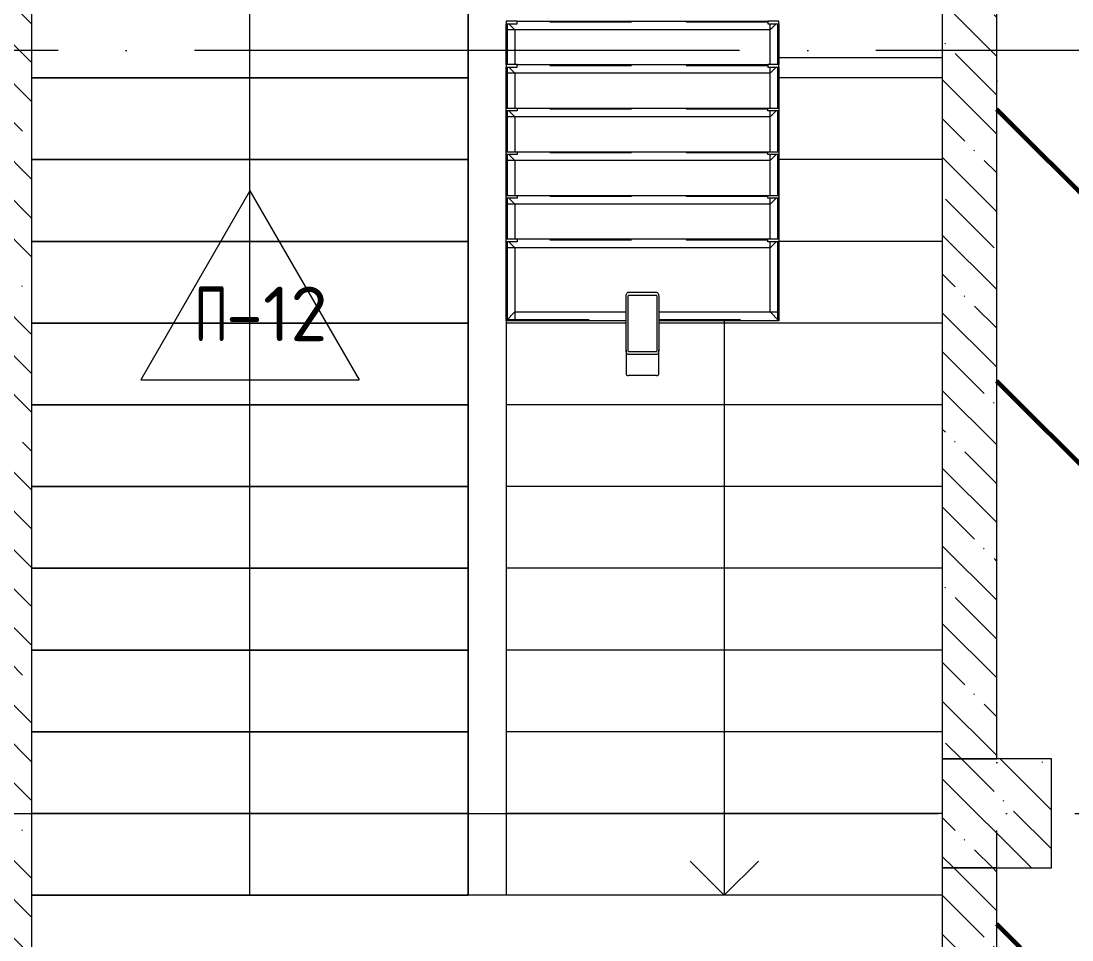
# Model space of a CAD drawing. Header units: millimetres. Extents: x -68946 to 288321, y -402657 to 324925.
# Drawn here: x 129373 to 133229, y -230695 to -227322 of the extents above; entities that cross this region are included whole.
import ezdxf

# ---------------------------------------------------------------- set-up
doc = ezdxf.new("R2010")
doc.units = ezdxf.units.MM
doc.linetypes.add('ADSK_Линия сетки', pattern=[2500, 2000, -250, 0, -250])
doc.linetypes.add('ADSK_Невидимые', pattern=[500, 300, -200])
for name, color, linetype, lineweight in [('3.4) ПТ-1.2      4 вып', 1, 'Continuous', 60), ('A-FLOR-____-OTLN', 192, 'Continuous', 9), ('A-GENM-____-HDLN', 13, 'ADSK_Невидимые', 9), ('A-GENM-____-MCUT', 250, 'Continuous', 25), ('A-GENM-____-OTLN', 250, 'Continuous', 9), ('A-ROOF-___-IDEN', 132, 'Continuous', 9), ('A-ROOF-____-OTLN', 132, 'Continuous', 5), ('A-WALL-____-MCUT', 250, 'Continuous', 13), ('A-WALL-____-PATT', 250, 'Continuous', 13), ('S-COLS-____-MCUT', 250, 'Continuous', 25), ('S-COLS-____-OTLN', 250, 'Continuous', 9), ('S-GRID-____-OTLN', 250, 'Continuous', 9), ('S-STRS-____-OTLN', 250, 'Continuous', 5)]:
    doc.layers.add(name, color=color, linetype=linetype, lineweight=lineweight)
doc.styles.add('ISOCPEUR_2', font='isocpeur.ttf', dxfattribs={"height": 160})
pattern_1 = [(135, (28052.9, -258555.93), (-142.5612, -142.5612), []), (135, (28195.47, -258555.93), (-142.5612, -142.5612), [252.016, -50.403, 3.353, -47.05])]

# ---------------------------------------------------------------- blocks, each defined once
blk = doc.blocks.new('ОМ_Труба_ГОСТ 8639-82 - ОМ_Труба_ГОСТ 8639-82-V167-АР1_Маркировочный план 3 этажа секция 2_3')
at = {"layer": 'A-GENM-____-OTLN', "lineweight": 5}
for p, q in [((103549, 30238.2), (103651, 30238.2)), ((103540, 30026.4), (103540, 30221)), ((103546, 30221), (103546, 30026.4)), ((103651, 30226.8), (103549, 30226.8)), ((103654, 30026.4), (103654, 30221)), ((103660, 30221), (103660, 30026.4)), ((103540, 30026.4), (103540, 29937.2)), ((103549, 30020.7), (103651, 30020.7)), ((103651, 30009.2), (103549, 30009.2)), ((103660, 29937.2), (103660, 30026.4)), ((103651, 29932.5), (103549, 29932.5))]:
    blk.add_line(p, q, dxfattribs=at)
at = {"layer": 'A-GENM-____-OTLN', "lineweight": 5, "flags": 128}
for points in [[(103540, 30221), (103540.2, 30224.4), (103540.7, 30227.6), (103541.5, 30230.6), (103542.6, 30233.2), (103544, 30235.3), (103545.6, 30236.9), (103547.2, 30237.9), (103549, 30238.2)], [(103651, 30238.2), (103652.8, 30237.9), (103654.4, 30236.9), (103656, 30235.3), (103657.4, 30233.2), (103658.5, 30230.6), (103659.3, 30227.6), (103659.8, 30224.4), (103660, 30221)], [(103549, 30226.8), (103548.4, 30226.6), (103547.9, 30226.3), (103547.3, 30225.8), (103546.9, 30225.1), (103546.5, 30224.2), (103546.2, 30223.2), (103546.1, 30222.1), (103546, 30221)], [(103654, 30221), (103653.9, 30222.1), (103653.8, 30223.2), (103653.5, 30224.2), (103653.1, 30225.1), (103652.7, 30225.8), (103652.1, 30226.3), (103651.6, 30226.6), (103651, 30226.8)], [(103549, 30009.2), (103547.2, 30009.6), (103545.6, 30010.5), (103544, 30012.1), (103542.6, 30014.3), (103541.5, 30016.9), (103540.7, 30019.8), (103540.2, 30023.1), (103540, 30026.4)], [(103546, 30026.4), (103546.1, 30025.3), (103546.2, 30024.2), (103546.5, 30023.2), (103546.9, 30022.4), (103547.3, 30021.6), (103547.9, 30021.1), (103548.4, 30020.8), (103549, 30020.7)], [(103660, 30026.4), (103659.8, 30023.1), (103659.3, 30019.8), (103658.5, 30016.9), (103657.4, 30014.3), (103656, 30012.1), (103654.4, 30010.5), (103652.8, 30009.6), (103651, 30009.2)], [(103651, 30020.7), (103651.6, 30020.8), (103652.1, 30021.1), (103652.7, 30021.6), (103653.1, 30022.4), (103653.5, 30023.2), (103653.8, 30024.2), (103653.9, 30025.3), (103654, 30026.4)]]:
    blk.add_lwpolyline(points, dxfattribs=at)
at = {"layer": 'A-GENM-____-OTLN', "lineweight": 5}
for centre, start_param, end_param in [((103549, 29937.2), 3.141593, 4.712389), ((103651, 29937.2), 4.712389, 6.283185)]:
    blk.add_ellipse(centre, major_axis=(9, 0), ratio=0.524097, start_param=start_param, end_param=end_param, dxfattribs=at)
blk = doc.blocks.new('ОМ_Уголок_ГОСТ 8509-93 - ОМ_Уголок_ГОСТ 8509-93-V168-АР1_Маркировочный план 3 этажа секция 2_3')
at = {"layer": 'A-GENM-____-HDLN'}
for p, q in [((4, -4), (440, -4)), ((560, -4), (996, -4))]:
    blk.add_line(p, q, dxfattribs=at)
at = {"layer": 'A-GENM-____-OTLN', "lineweight": 5}
for p, q in [((440, 0), (0, 0)), ((32, -32), (0, 0)), ((32, -32), (440, -32)), ((1000, 0), (560, 0)), ((560, -32), (1000, -32)), ((1000, -32), (1000, 0))]:
    blk.add_line(p, q, dxfattribs=at)
blk = doc.blocks.new('ОМ_Уголок_ГОСТ 8509-93 - ОМ_Уголок_ГОСТ 8509-93-V169-АР1_Маркировочный план 3 этажа секция 2_3')
at = {"layer": 'A-GENM-____-HDLN'}
blk.add_line((40, -4), (960, -4), dxfattribs=at)
at = {"layer": 'A-GENM-____-OTLN', "lineweight": 5}
for p, q in [((32, -32), (10, -10)), ((32, -32), (1000, -32)), ((960, 0), (40, 0)), ((1000, -32), (1000, -10))]:
    blk.add_line(p, q, dxfattribs=at)
blk = doc.blocks.new('ОМ_Уголок_ГОСТ 8509-93 - ОМ_Уголок_ГОСТ 8509-93-V170-АР1_Маркировочный план 3 этажа секция 2_3')
at = {"layer": 'A-GENM-____-HDLN'}
blk.add_line((10, -4), (296, -4), dxfattribs=at)
at = {"layer": 'A-GENM-____-OTLN', "lineweight": 5}
for p, q in [((300, 0), (10, 0)), ((32, -32), (10, -10)), ((32, -32), (300, -32)), ((300, -32), (300, 0))]:
    blk.add_line(p, q, dxfattribs=at)
blk = doc.blocks.new('ОМ_Уголок_ГОСТ 8509-93 - ОМ_Уголок_ГОСТ 8509-93-V5-АР1_Маркировочный план 3 этажа секция 2_3')
at = {"layer": 'A-GENM-____-HDLN'}
blk.add_line((4, -4), (290, -4), dxfattribs=at)
at = {"layer": 'A-GENM-____-OTLN', "lineweight": 5}
for p, q in [((290, 0), (0, 0)), ((32, -32), (0, 0)), ((32, -32), (290, -32))]:
    blk.add_line(p, q, dxfattribs=at)
blk = doc.blocks.new('ОМ_Уголок_ГОСТ 8509-93 - ОМ_Уголок_ГОСТ 8509-93-V171-АР1_Маркировочный план 3 этажа секция 2_3')
at = {"layer": 'A-GENM-____-HDLN'}
blk.add_line((10, -4), (160, -4), dxfattribs=at)
at = {"layer": 'A-GENM-____-OTLN', "lineweight": 5}
for p, q in [((160, 0), (10, 0)), ((32, -32), (10, -10)), ((32, -32), (160, -32))]:
    blk.add_line(p, q, dxfattribs=at)
blk = doc.blocks.new('ОМ_Уголок_ГОСТ 8509-93 - ОМ_Уголок_ГОСТ 8509-93-V8-АР1_Маркировочный план 3 этажа секция 2_3')
at = {"layer": 'A-GENM-____-HDLN'}
blk.add_line((140, -4), (290, -4), dxfattribs=at)
at = {"layer": 'A-GENM-____-OTLN', "lineweight": 5}
for p, q in [((290, 0), (140, 0)), ((140, -32), (290, -32))]:
    blk.add_line(p, q, dxfattribs=at)
blk = doc.blocks.new('ОМ_Уголок_ГОСТ 8509-93 - ОМ_Уголок_ГОСТ 8509-93-V4-АР1_Маркировочный план 3 этажа секция 2_3')
at = {"layer": 'A-GENM-____-HDLN'}
blk.add_line((40, -4), (960, -4), dxfattribs=at)
at = {"layer": 'A-GENM-____-OTLN', "lineweight": 5}
for p, q in [((32, -32), (10, -10)), ((32, -32), (1000, -32)), ((960, 0), (40, 0)), ((1000, -32), (1000, -10))]:
    blk.add_line(p, q, dxfattribs=at)
blk = doc.blocks.new('ОМ_Уголок_ГОСТ 8509-93 - ОМ_Уголок_ГОСТ 8509-93-V7-АР1_Маркировочный план 3 этажа секция 2_3')
at = {"layer": 'A-GENM-____-HDLN'}
blk.add_line((10, -4), (160, -4), dxfattribs=at)
at = {"layer": 'A-GENM-____-OTLN', "lineweight": 5}
for p, q in [((160, 0), (10, 0)), ((32, -32), (10, -10)), ((32, -32), (160, -32))]:
    blk.add_line(p, q, dxfattribs=at)
blk = doc.blocks.new('ОМ_Полоса_Трапеция прямоугольная_Прокат_ГОСТ 103-2006 - ОМ_Полоса_Трапеция прямоугольная_Прокат_ГОСТ 103-2006-25167889-АР1_Маркировочный план 3 этажа секция 2_3')
at = {"layer": 'A-GENM-____-OTLN', "lineweight": 5}
for p, q in [((76025, 54462.1), (76065, 54462.1)), ((76025, 54452.1), (76025, 54462.1)), ((76065, 54452.1), (76025, 54452.1)), ((76065, 54462.1), (76065, 54452.1))]:
    blk.add_line(p, q, dxfattribs=at)
blk = doc.blocks.new('ОМ_Полоса_Трапеция прямоугольная_Прокат_ГОСТ 103-2006 - ОМ_Полоса_Трапеция прямоугольная_Прокат_ГОСТ 103-2006-V12-АР1_Маркировочный план 3 этажа секция 2_3')
at = {"layer": 'A-GENM-____-MCUT', "lineweight": 5}
for p, q in [((76065, 53822.1), (76025, 53822.1)), ((76025, 53822.1), (76025, 53812.1)), ((76025, 53812.1), (76065, 53812.1)), ((76065, 53812.1), (76065, 53822.1))]:
    blk.add_line(p, q, dxfattribs=at)
blk = doc.blocks.new('ОМ_Полоса_Трапеция прямоугольная_Прокат_ГОСТ 103-2006 - ОМ_Полоса_Трапеция прямоугольная_Прокат_ГОСТ 103-2006-V13-АР1_Маркировочный план 3 этажа секция 2_3')
at = {"layer": 'A-GENM-____-MCUT', "lineweight": 5}
for p, q in [((76065, 53662.1), (76025, 53662.1)), ((76025, 53662.1), (76025, 53652.1)), ((76025, 53652.1), (76065, 53652.1)), ((76065, 53652.1), (76065, 53662.1))]:
    blk.add_line(p, q, dxfattribs=at)
blk = doc.blocks.new('ОМ_Полоса_Трапеция прямоугольная_Прокат_ГОСТ 103-2006 - ОМ_Полоса_Трапеция прямоугольная_Прокат_ГОСТ 103-2006-V172-АР1_Маркировочный план 3 этажа секция 2_3')
at = {"layer": 'A-GENM-____-OTLN', "lineweight": 5}
for p, q in [((103100, 30423.7), (103100, 30433.7)), ((103100, 30433.7), (103140, 30433.7)), ((103140, 30423.7), (103100, 30423.7)), ((103140, 30433.7), (103140, 30423.7))]:
    blk.add_line(p, q, dxfattribs=at)
blk = doc.blocks.new('ОМ_Полоса_Трапеция прямоугольная_Прокат_ГОСТ 103-2006 - ОМ_Полоса_Трапеция прямоугольная_Прокат_ГОСТ 103-2006-V173-АР1_Маркировочный план 3 этажа секция 2_3')
at = {"layer": 'A-GENM-____-MCUT', "lineweight": 5}
for p, q in [((103140, 31073.7), (103100, 31073.7)), ((103100, 31073.7), (103100, 31063.7)), ((103100, 31063.7), (103140, 31063.7)), ((103140, 31063.7), (103140, 31073.7))]:
    blk.add_line(p, q, dxfattribs=at)
blk = doc.blocks.new('ОМ_Полоса_Трапеция прямоугольная_Прокат_ГОСТ 103-2006 - ОМ_Полоса_Трапеция прямоугольная_Прокат_ГОСТ 103-2006-V16-АР1_Маркировочный план 3 этажа секция 2_3')
at = {"layer": 'A-GENM-____-MCUT', "lineweight": 5}
for p, q in [((76985, 53662.1), (76985, 53652.1)), ((77025, 53662.1), (76985, 53662.1)), ((76985, 53652.1), (77025, 53652.1)), ((77025, 53652.1), (77025, 53662.1))]:
    blk.add_line(p, q, dxfattribs=at)
blk = doc.blocks.new('ADSK_Марка_отделка-ступеней - Типоразмер_ADSK_Марка-39154903-АР1_Маркировочный план 3 этажа секция 2_3')
at = {"layer": 'A-ROOF-___-IDEN'}
for p, q in [((0, 6.225), (-4.002, -0.707)), ((0, 6.225), (4.002, -0.707)), ((-4.002, -0.707), (4.002, -0.707))]:
    blk.add_line(p, q, dxfattribs=at)

msp = doc.modelspace()

# ---------------------------------------------------------------- hatches: boundary and pattern name
at = {"layer": '3.4) ПТ-1.2      4 вып'}
h = msp.add_hatch(dxfattribs=at)
h.set_pattern_fill('ANSI32', color=256, scale=222, angle=90)
h.paths.add_polyline_path([(141452.9057, -222880.9286), (132952.9057, -222880.9286), (132952.9057, -239330.9286), (141452.9057, -239330.9286)])
at = {"layer": 'A-WALL-____-PATT', "lineweight": 15}
h = msp.add_hatch(dxfattribs=at)
h.set_pattern_fill('FP_19', color=256, style=0, pattern_type=2)
h.set_pattern_definition(pattern_1)
h.paths.add_polyline_path([(129412.8162, -232330.8689), (129412.9057, -232330.8689), (129412.9057, -225280.9608), (129212.9057, -225280.9608), (129212.9057, -232330.8689), (129412.7566, -232330.8689)])
h.paths.add_polyline_path([(129257.8747, -223640.9608), (129412.9057, -223640.9608), (129412.9057, -222455.9292), (129212.9057, -222455.9292), (129212.9057, -223640.9608)])
h = msp.add_hatch(dxfattribs=at)
h.set_pattern_fill('FP_19', color=256, style=0, pattern_type=2)
h.set_pattern_definition(pattern_1)
h.paths.add_polyline_path([(132752.9063, -232130.8689), (132952.9063, -232130.8689), (132952.9063, -230430.9286), (132752.9063, -230430.9286), (132752.9063, -231449.0772)])
h.paths.add_polyline_path([(132752.9063, -230030.9286), (132952.9063, -230030.9286), (132952.9063, -226230.9286), (132752.9063, -226230.9286), (132752.9063, -230016.7154)])
h.paths.add_polyline_path([(132952.9063, -225830.9286), (132952.9063, -225280.9608), (132752.9063, -225280.9608), (132752.9063, -225830.9286)])
h.paths.add_polyline_path([(132752.9063, -223640.9608), (132952.9063, -223640.9608), (132952.9063, -222980.9286), (132752.9063, -222980.9286), (132752.9063, -223610.9608)])
at = {"layer": 'S-COLS-____-OTLN', "lineweight": 5}
h = msp.add_hatch(dxfattribs=at)
h.set_pattern_fill('FP_19', color=256, style=0, pattern_type=2)
h.set_pattern_definition(pattern_1)
h.paths.add_polyline_path([(132952.9063, -230430.9286), (133152.9057, -230430.9286), (133152.9057, -230030.9286), (132752.9063, -230030.9298), (132752.9063, -230430.9286), (132904.4998, -230430.9286)])

# ---------------------------------------------------------------- linework, layer by layer
at = {"layer": 'A-FLOR-____-OTLN', "lineweight": 5}
msp.add_line((132152.9051, -227455.9286), (132752.9063, -227455.9286), dxfattribs=at)
at = {"layer": 'A-ROOF-____-OTLN'}
for p, q in [((131012.9051, -226605.9292), (131012.9051, -230530.9292)), ((131012.9051, -227530.9292), (129412.9057, -227530.9292)), ((131012.9051, -227830.9292), (129412.9057, -227830.9292)), ((131012.9051, -228130.9292), (129412.9057, -228130.9292)), ((131012.9051, -228430.9292), (129412.9057, -228430.9292)), ((131012.9051, -228730.9292), (129412.9057, -228730.9292)), ((131012.9051, -229030.9292), (129412.9057, -229030.9292)), ((131012.9051, -229330.9292), (129412.9057, -229330.9292)), ((131012.9051, -229630.9292), (129412.9057, -229630.9292)), ((131012.9051, -229930.9292), (129412.9057, -229930.9292)), ((131012.9051, -230230.9292), (129412.9057, -230230.9292)), ((131012.9051, -230530.9292), (129412.9057, -230530.9292))]:
    msp.add_line(p, q, dxfattribs=at)
at = {"layer": 'A-WALL-____-MCUT', "color": 250, "lineweight": 15}
for p, q in [((129412.9057, -232130.8689), (129412.9057, -225310.9608)), ((132752.9063, -226230.9286), (132752.9063, -230030.9286)), ((132952.9063, -230030.9286), (132952.9063, -226230.9286)), ((132752.9063, -230430.9286), (132752.9063, -232130.8689)), ((132952.9063, -232330.8689), (132952.9063, -230430.9286))]:
    msp.add_line(p, q, dxfattribs=at)
at = {"layer": 'A-WALL-____-MCUT', "lineweight": 15}
for p, q in [((132752.9063, -230030.9286), (132952.9063, -230030.9286)), ((132952.9063, -230430.9286), (132752.9063, -230430.9286))]:
    msp.add_line(p, q, dxfattribs=at)
at = {"layer": 'S-COLS-____-MCUT', "lineweight": 5}
for p, q in [((132752.9057, -230030.9286), (132752.9057, -230430.9286)), ((133152.9057, -230030.9286), (132952.9063, -230030.9286)), ((133152.9057, -230430.9286), (133152.9057, -230030.9286)), ((132952.9063, -230430.9286), (133152.9057, -230430.9286))]:
    msp.add_line(p, q, dxfattribs=at)
at = {"layer": 'S-COLS-____-OTLN', "lineweight": 5}
for p, q in [((132952.9063, -230030.9286), (132752.9057, -230030.9286)), ((132752.9057, -230430.9286), (132952.9063, -230430.9286))]:
    msp.add_line(p, q, dxfattribs=at)
at = {"layer": 'S-GRID-____-OTLN', "linetype": 'ADSK_Линия сетки'}
for p, q in [((132952.9057, -262294.7685), (132952.9057, -197353.9241)), ((184510.8783, -227430.9286), (127372.9057, -227430.9286)), ((93236.8325, -230230.9286), (181748.3453, -230230.9286))]:
    msp.add_line(p, q, dxfattribs=at)
at = {"layer": 'S-STRS-____-OTLN', "lineweight": 9}
for p, q in [((130212.9051, -227530.9292), (130212.9051, -227230.9292)), ((130212.9051, -227830.9292), (130212.9051, -227530.9292)), ((130212.9051, -228130.9292), (130212.9051, -227830.9292)), ((130212.9051, -228430.9292), (130212.9051, -228130.9292)), ((130212.9051, -228730.9292), (130212.9051, -228430.9292)), ((131952.9057, -228422.2132), (131952.9057, -228430.9292)), ((131952.9057, -228430.9292), (131952.9057, -228730.9292)), ((130212.9051, -229030.9292), (130212.9051, -228730.9292)), ((131952.9057, -228730.9292), (131952.9057, -229030.9292)), ((130212.9051, -229330.9292), (130212.9051, -229030.9292)), ((131952.9057, -229030.9292), (131952.9057, -229330.9292)), ((130212.9051, -229630.9292), (130212.9051, -229330.9292)), ((131952.9057, -229330.9292), (131952.9057, -229630.9292)), ((130212.9051, -229930.9292), (130212.9051, -229630.9292)), ((131952.9057, -229630.9292), (131952.9057, -229930.9292)), ((130212.9051, -230230.9292), (130212.9051, -229930.9292)), ((131952.9057, -229930.9292), (131952.9057, -230230.9292)), ((130212.9051, -230530.9292), (130212.9051, -230230.9292)), ((131952.9057, -230230.9292), (131952.9057, -230530.9292)), ((131952.9057, -230530.9292), (131827.9057, -230405.9292)), ((131952.9057, -230530.9292), (132077.9057, -230405.9292))]:
    msp.add_line(p, q, dxfattribs=at)
at = {"layer": 'S-STRS-____-OTLN'}
for p, q in [((131012.9051, -227530.9292), (131012.9051, -227230.9292)), ((129412.9057, -227530.9292), (131012.9051, -227530.9292)), ((129412.9057, -227530.9292), (131012.9051, -227530.9292)), ((131012.9051, -227830.9292), (131012.9051, -227530.9292)), ((132752.9057, -227530.9292), (132152.9051, -227530.9292)), ((132752.9057, -227530.9292), (132152.9051, -227530.9292)), ((129412.9057, -227830.9292), (131012.9051, -227830.9292)), ((129412.9057, -227830.9292), (131012.9051, -227830.9292)), ((131012.9051, -228130.9292), (131012.9051, -227830.9292)), ((132752.9057, -227830.9292), (132152.9051, -227830.9292)), ((132752.9057, -227830.9292), (132152.9051, -227830.9292)), ((129412.9057, -228130.9292), (131012.9051, -228130.9292)), ((129412.9057, -228130.9292), (131012.9051, -228130.9292)), ((131012.9051, -228430.9292), (131012.9051, -228130.9292)), ((132752.9057, -228130.9292), (132152.9051, -228130.9292)), ((132752.9057, -228130.9292), (132152.9051, -228130.9292)), ((129412.9057, -228430.9292), (131012.9051, -228430.9292)), ((129412.9057, -228430.9292), (131012.9051, -228430.9292)), ((131012.9051, -228730.9292), (131012.9051, -228430.9292)), ((131152.9057, -228422.2132), (131152.9057, -228430.9292)), ((131152.9057, -228430.9292), (131152.9057, -228730.9292)), ((131592.9051, -228430.9292), (131152.9057, -228430.9292)), ((131592.9051, -228430.9292), (131152.9057, -228430.9292)), ((132752.9057, -228430.9292), (131712.9051, -228430.9292)), ((132752.9057, -228430.9292), (131712.9051, -228430.9292)), ((129412.9057, -228730.9292), (131012.9051, -228730.9292)), ((129412.9057, -228730.9292), (131012.9051, -228730.9292)), ((131012.9051, -229030.9292), (131012.9051, -228730.9292)), ((131152.9057, -228730.9292), (131152.9057, -229030.9292)), ((132752.9057, -228730.9292), (131152.9057, -228730.9292)), ((132752.9057, -228730.9292), (131152.9057, -228730.9292)), ((129412.9057, -229030.9292), (131012.9051, -229030.9292)), ((129412.9057, -229030.9292), (131012.9051, -229030.9292)), ((131012.9051, -229330.9292), (131012.9051, -229030.9292)), ((131152.9057, -229030.9292), (131152.9057, -229330.9292)), ((132752.9057, -229030.9292), (131152.9057, -229030.9292)), ((132752.9057, -229030.9292), (131152.9057, -229030.9292)), ((129412.9057, -229330.9292), (131012.9051, -229330.9292)), ((129412.9057, -229330.9292), (131012.9051, -229330.9292)), ((131012.9051, -229630.9292), (131012.9051, -229330.9292)), ((131152.9057, -229330.9292), (131152.9057, -229630.9292)), ((132752.9057, -229330.9292), (131152.9057, -229330.9292)), ((132752.9057, -229330.9292), (131152.9057, -229330.9292)), ((129412.9057, -229630.9292), (131012.9051, -229630.9292)), ((129412.9057, -229630.9292), (131012.9051, -229630.9292)), ((131012.9051, -229930.9292), (131012.9051, -229630.9292)), ((131152.9057, -229630.9292), (131152.9057, -229930.9292)), ((132752.9057, -229630.9292), (131152.9057, -229630.9292)), ((132752.9057, -229630.9292), (131152.9057, -229630.9292)), ((129412.9057, -229930.9292), (131012.9051, -229930.9292)), ((129412.9057, -229930.9292), (131012.9051, -229930.9292)), ((131012.9051, -230230.9292), (131012.9051, -229930.9292)), ((131152.9057, -229930.9292), (131152.9057, -230230.9292)), ((132752.9057, -229930.9292), (131152.9057, -229930.9292)), ((132752.9057, -229930.9292), (131152.9057, -229930.9292)), ((129412.9057, -230230.9292), (131012.9051, -230230.9292)), ((129412.9057, -230230.9292), (131012.9051, -230230.9292)), ((131012.9051, -230530.9292), (131012.9051, -230230.9292)), ((131152.9057, -230230.9292), (131152.9057, -230530.9292)), ((132752.9057, -230230.9292), (131152.9057, -230230.9292)), ((132752.9057, -230230.9292), (131152.9057, -230230.9292)), ((129412.9057, -230530.9292), (131012.9051, -230530.9292)), ((129412.9057, -230530.9292), (131012.9051, -230530.9292)), ((131062.9276, -230530.9292), (131012.9051, -230530.9292)), ((131147.9276, -230530.9292), (131062.9276, -230530.9292)), ((131152.9057, -230530.9292), (131147.9276, -230530.9292)), ((132752.9057, -230530.9292), (131152.9057, -230530.9292)), ((132752.9057, -230530.9292), (131152.9057, -230530.9292))]:
    msp.add_line(p, q, dxfattribs=at)

# ---------------------------------------------------------------- block references
at = {"layer": 'A-GENM-____-OTLN', "lineweight": 5, "extrusion": (0, 0, -1)}
for name, p in [('ОМ_Уголок_ГОСТ 8509-93 - ОМ_Уголок_ГОСТ 8509-93-V4-АР1_Маркировочный план 3 этажа секция 2_3', (-132152.9051, -227322.2132)), ('ОМ_Уголок_ГОСТ 8509-93 - ОМ_Уголок_ГОСТ 8509-93-V169-АР1_Маркировочный план 3 этажа секция 2_3', (-132152.9051, -227482.2132)), ('ОМ_Уголок_ГОСТ 8509-93 - ОМ_Уголок_ГОСТ 8509-93-V169-АР1_Маркировочный план 3 этажа секция 2_3', (-132152.9051, -227642.2132)), ('ОМ_Уголок_ГОСТ 8509-93 - ОМ_Уголок_ГОСТ 8509-93-V169-АР1_Маркировочный план 3 этажа секция 2_3', (-132152.9051, -227802.2132)), ('ОМ_Уголок_ГОСТ 8509-93 - ОМ_Уголок_ГОСТ 8509-93-V169-АР1_Маркировочный план 3 этажа секция 2_3', (-132152.9051, -227962.2132)), ('ОМ_Уголок_ГОСТ 8509-93 - ОМ_Уголок_ГОСТ 8509-93-V169-АР1_Маркировочный план 3 этажа секция 2_3', (-132152.9051, -228122.2132))]:
    msp.add_blockref(name, p, dxfattribs=at)
at = {"layer": 'A-GENM-____-OTLN', "lineweight": 5, "rotation": 180}
for name, p in [('ОМ_Полоса_Трапеция прямоугольная_Прокат_ГОСТ 103-2006 - ОМ_Полоса_Трапеция прямоугольная_Прокат_ГОСТ 103-2006-V16-АР1_Маркировочный план 3 этажа секция 2_3', (208177.9051, -173670.0938)), ('ОМ_Полоса_Трапеция прямоугольная_Прокат_ГОСТ 103-2006 - ОМ_Полоса_Трапеция прямоугольная_Прокат_ГОСТ 103-2006-V13-АР1_Маркировочный план 3 этажа секция 2_3', (208177.9051, -173670.0938)), ('ОМ_Полоса_Трапеция прямоугольная_Прокат_ГОСТ 103-2006 - ОМ_Полоса_Трапеция прямоугольная_Прокат_ГОСТ 103-2006-V12-АР1_Маркировочный план 3 этажа секция 2_3', (208177.9051, -173670.0938)), ('ОМ_Полоса_Трапеция прямоугольная_Прокат_ГОСТ 103-2006 - ОМ_Полоса_Трапеция прямоугольная_Прокат_ГОСТ 103-2006-25167889-АР1_Маркировочный план 3 этажа секция 2_3', (208177.9051, -173190.0938)), ('ОМ_Полоса_Трапеция прямоугольная_Прокат_ГОСТ 103-2006 - ОМ_Полоса_Трапеция прямоугольная_Прокат_ГОСТ 103-2006-25167889-АР1_Маркировочный план 3 этажа секция 2_3', (208177.9051, -173350.0938)), ('ОМ_Полоса_Трапеция прямоугольная_Прокат_ГОСТ 103-2006 - ОМ_Полоса_Трапеция прямоугольная_Прокат_ГОСТ 103-2006-25167889-АР1_Маркировочный план 3 этажа секция 2_3', (208177.9051, -173510.0938)), ('ОМ_Полоса_Трапеция прямоугольная_Прокат_ГОСТ 103-2006 - ОМ_Полоса_Трапеция прямоугольная_Прокат_ГОСТ 103-2006-25167889-АР1_Маркировочный план 3 этажа секция 2_3', (208177.9051, -173670.0938))]:
    msp.add_blockref(name, p, dxfattribs=at)
at = {"layer": 'A-GENM-____-OTLN', "lineweight": 5, "extrusion": (0, 0, -1)}
for name, p, rotation in [('ОМ_Уголок_ГОСТ 8509-93 - ОМ_Уголок_ГОСТ 8509-93-V7-АР1_Маркировочный план 3 этажа секция 2_3', (-131152.9051, -227322.2132), 269.9999999999994), ('ОМ_Уголок_ГОСТ 8509-93 - ОМ_Уголок_ГОСТ 8509-93-V8-АР1_Маркировочный план 3 этажа секция 2_3', (-132152.9051, -227622.2132), 89.99999999999925), ('ОМ_Уголок_ГОСТ 8509-93 - ОМ_Уголок_ГОСТ 8509-93-V171-АР1_Маркировочный план 3 этажа секция 2_3', (-131152.9051, -227482.2132), 269.9999999999994), ('ОМ_Уголок_ГОСТ 8509-93 - ОМ_Уголок_ГОСТ 8509-93-V8-АР1_Маркировочный план 3 этажа секция 2_3', (-132152.9051, -227782.2132), 89.99999999999925), ('ОМ_Уголок_ГОСТ 8509-93 - ОМ_Уголок_ГОСТ 8509-93-V171-АР1_Маркировочный план 3 этажа секция 2_3', (-131152.9051, -227642.2132), 269.9999999999994), ('ОМ_Уголок_ГОСТ 8509-93 - ОМ_Уголок_ГОСТ 8509-93-V8-АР1_Маркировочный план 3 этажа секция 2_3', (-132152.9051, -227942.2132), 89.99999999999925), ('ОМ_Уголок_ГОСТ 8509-93 - ОМ_Уголок_ГОСТ 8509-93-V171-АР1_Маркировочный план 3 этажа секция 2_3', (-131152.9051, -227802.2132), 269.9999999999994), ('ОМ_Уголок_ГОСТ 8509-93 - ОМ_Уголок_ГОСТ 8509-93-V8-АР1_Маркировочный план 3 этажа секция 2_3', (-132152.9051, -228102.2132), 89.99999999999925), ('ОМ_Уголок_ГОСТ 8509-93 - ОМ_Уголок_ГОСТ 8509-93-V171-АР1_Маркировочный план 3 этажа секция 2_3', (-131152.9051, -227962.2132), 269.9999999999994), ('ОМ_Уголок_ГОСТ 8509-93 - ОМ_Уголок_ГОСТ 8509-93-V8-АР1_Маркировочный план 3 этажа секция 2_3', (-132152.9051, -228262.2132), 89.99999999999925), ('ОМ_Уголок_ГОСТ 8509-93 - ОМ_Уголок_ГОСТ 8509-93-V170-АР1_Маркировочный план 3 этажа секция 2_3', (-131152.9051, -228122.2132), 269.9999999999994), ('ОМ_Уголок_ГОСТ 8509-93 - ОМ_Уголок_ГОСТ 8509-93-V5-АР1_Маркировочный план 3 этажа секция 2_3', (-132152.9051, -228422.2132), 89.99999999999925), ('ОМ_Уголок_ГОСТ 8509-93 - ОМ_Уголок_ГОСТ 8509-93-V168-АР1_Маркировочный план 3 этажа секция 2_3', (-131152.9051, -228422.2132), 180)]:
    msp.add_blockref(name, p, dxfattribs=dict(at, rotation=rotation))
at = {"layer": 'A-GENM-____-OTLN', "lineweight": 5}
for name, p in [('ОМ_Полоса_Трапеция прямоугольная_Прокат_ГОСТ 103-2006 - ОМ_Полоса_Трапеция прямоугольная_Прокат_ГОСТ 103-2006-V173-АР1_Маркировочный план 3 этажа секция 2_3', (28052.9057, -258555.9292)), ('ОМ_Полоса_Трапеция прямоугольная_Прокат_ГОСТ 103-2006 - ОМ_Полоса_Трапеция прямоугольная_Прокат_ГОСТ 103-2006-V172-АР1_Маркировочный план 3 этажа секция 2_3', (28052.9057, -258075.9292)), ('ОМ_Полоса_Трапеция прямоугольная_Прокат_ГОСТ 103-2006 - ОМ_Полоса_Трапеция прямоугольная_Прокат_ГОСТ 103-2006-V172-АР1_Маркировочный план 3 этажа секция 2_3', (28052.9057, -258235.9292)), ('ОМ_Полоса_Трапеция прямоугольная_Прокат_ГОСТ 103-2006 - ОМ_Полоса_Трапеция прямоугольная_Прокат_ГОСТ 103-2006-V172-АР1_Маркировочный план 3 этажа секция 2_3', (28052.9057, -258395.9292)), ('ОМ_Полоса_Трапеция прямоугольная_Прокат_ГОСТ 103-2006 - ОМ_Полоса_Трапеция прямоугольная_Прокат_ГОСТ 103-2006-V172-АР1_Маркировочный план 3 этажа секция 2_3', (28052.9057, -258555.9292)), ('ОМ_Труба_ГОСТ 8639-82 - ОМ_Труба_ГОСТ 8639-82-V167-АР1_Маркировочный план 3 этажа секция 2_3', (28052.9057, -258555.9292))]:
    msp.add_blockref(name, p, dxfattribs=at)
at = {"layer": 'A-ROOF-___-IDEN', "xscale": 99.99999999999993, "yscale": 99.99999999999993, "zscale": 99.99999999999993}
msp.add_blockref('ADSK_Марка_отделка-ступеней - Типоразмер_ADSK_Марка-39154903-АР1_Маркировочный план 3 этажа секция 2_3', (130212.9051, -228568.4292), dxfattribs=at)

# ---------------------------------------------------------------- texts
at = {"layer": 'A-ROOF-___-IDEN', "char_height": 200, "attachment_point": 1, "style": 'ISOCPEUR_2'}
for s, insert, width in [('\\fISOCPEUR|b0|i0|c204|p34|;\\W.7;П', (130008.7243, -228297.3416), 140.295312), ('-12', (130124.4795, -228297.3416), 331.096937)]:
    msp.add_mtext(s, dxfattribs=dict(at, insert=insert, width=width))

doc.saveas('drawing.dxf')
